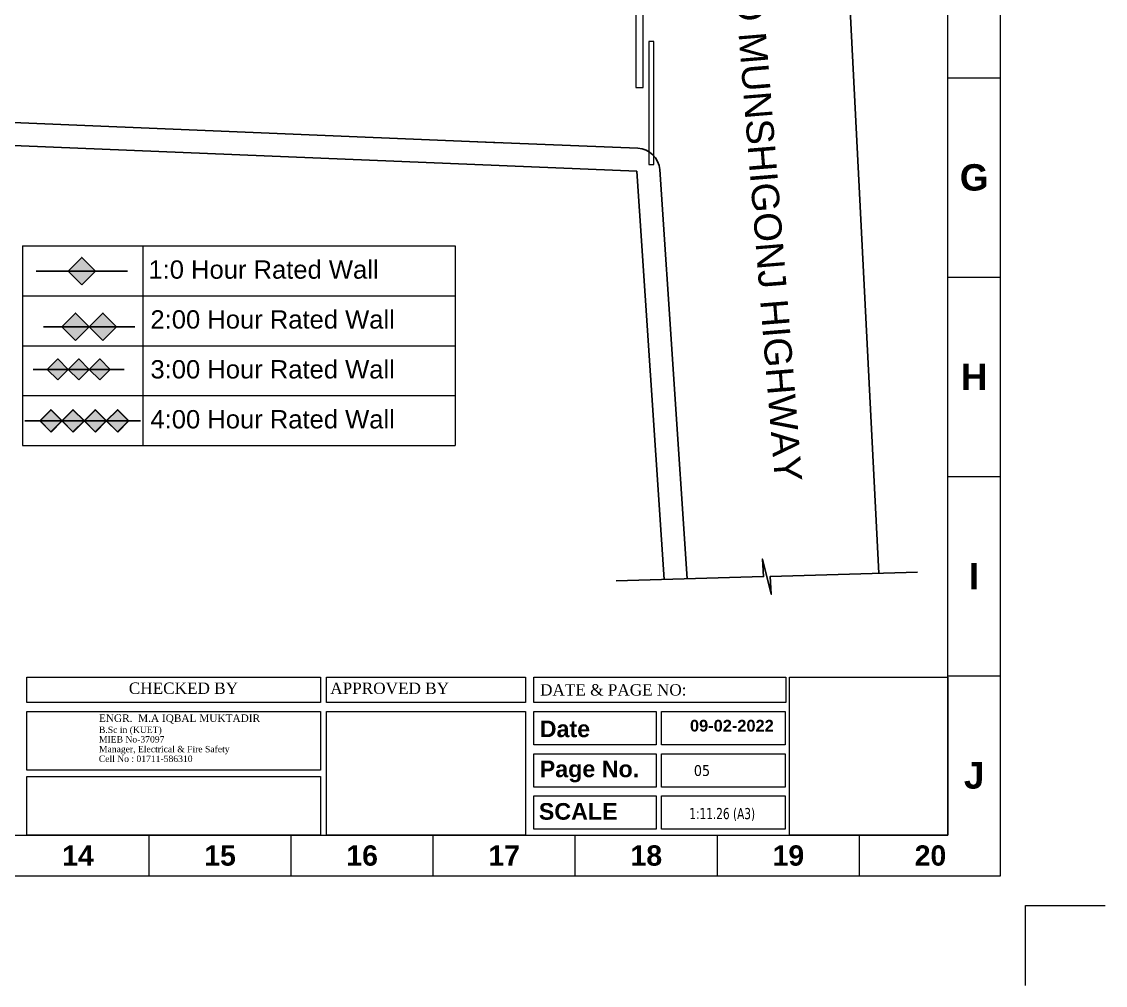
# Model space of a CAD drawing. Header units: inches. Extents: x -250485 to 735580, y -140410 to 288049.
# Drawn here: x 25000 to 26700, y 20352 to 21865 of the extents above; entities that cross this region are included whole.
import ezdxf

# ---------------------------------------------------------------- set-up
doc = ezdxf.new("R2010")
doc.units = ezdxf.units.IN
doc.header["$MEASUREMENT"] = 0
doc.layers.get('Defpoints').update_dxf_attribs({"lineweight": 0})
for name, color, linetype in [('-TB', 7, 'Continuous'), ('A site line', 7, 'Continuous'), ('fire rated wall', 7, 'Continuous'), ('legend', 7, 'Continuous')]:
    doc.layers.add(name, color=color, linetype=linetype)
for name, color, linetype, lineweight in [('BRICK', 32, 'Continuous', 20), ('FF-VALVES', 170, 'Continuous', 18), ('Inline', 7, 'Continuous', 0), ('Layer1', 134, 'Continuous', 0), ('Outline', 7, 'Continuous', 0), ('Scale', 7, 'Continuous', 0), ('Scale_Text', 7, 'Continuous', 0), ('Text', 7, 'Continuous', 0), ('TEXT_TITLEBOX', 7, 'Continuous', 13), ('Titelblk', 7, 'Continuous', 25), ('TITLE', 7, 'Continuous', 20)]:
    doc.layers.add(name, color=color, linetype=linetype, lineweight=lineweight)
doc.styles.add('arial narrow', font='tahoma.ttf')
doc.styles.add('legend', font='arial.ttf')
doc.styles.add('SHT-TEXT-1', font='times.ttf', dxfattribs={"height": 12})
doc.styles.get("Standard").update_dxf_attribs({"font": 'arialbd.ttf', "height": 24})
doc.styles.add('style1', font='arial.ttf')

# ---------------------------------------------------------------- blocks, each defined once
blk = doc.blocks.new('gfdf')
at = {"layer": 'fire rated wall'}
h = blk.add_hatch(color=1, dxfattribs=at)
h.dxf.hatch_style = 1
h.paths.add_polyline_path([(9432340, -5613482.8), (9432327.3, -5613470), (9432314.5, -5613482.8)])
h.paths.add_polyline_path([(9432314.5, -5613482.8), (9432327.3, -5613495.5), (9432340, -5613482.8)])
at = {"layer": 'fire rated wall', "color": 1, "elevation": 0}
blk.add_lwpolyline([(9432327.3, -5613495.5), (9432340, -5613482.8), (9432327.3, -5613470), (9432314.5, -5613482.8)], close=True, dxfattribs=at)
blk.add_lwpolyline([(9432284.8, -5613482.8), (9432369.8, -5613482.8)], dxfattribs=at)
blk = doc.blocks.new('bfg')
at = {"layer": 'fire rated wall'}
h = blk.add_hatch(color=1, dxfattribs=at)
h.dxf.hatch_style = 1
h.paths.add_polyline_path([(9432308.7, -5613534.5), (9432321.4, -5613547.3), (9432334.2, -5613534.5)])
h.paths.add_polyline_path([(9432334.2, -5613534.5), (9432321.4, -5613521.8), (9432308.7, -5613534.5)])
h.paths.add_polyline_path([(9432334.2, -5613534.5), (9432359.7, -5613534.5), (9432346.9, -5613521.8)])
h.paths.add_polyline_path([(9432334.2, -5613534.5), (9432346.9, -5613547.3), (9432359.7, -5613534.5)])
at = {"layer": 'fire rated wall', "color": 1, "elevation": 0}
for points in [[(9432321.4, -5613547.3), (9432334.2, -5613534.5), (9432321.4, -5613521.8), (9432308.7, -5613534.5)], [(9432346.9, -5613547.3), (9432359.7, -5613534.5), (9432346.9, -5613521.8), (9432334.2, -5613534.5)]]:
    blk.add_lwpolyline(points, close=True, dxfattribs=at)
blk.add_lwpolyline([(9432291.7, -5613534.5), (9432376.7, -5613534.5)], dxfattribs=at)
blk = doc.blocks.new('gdg')
at = {"layer": 'fire rated wall'}
h = blk.add_hatch(color=1, dxfattribs=at)
h.dxf.hatch_style = 1
h.paths.add_polyline_path([(9432288.4, -5613575.8), (9432298.7, -5613586.1), (9432309, -5613575.8)])
h.paths.add_polyline_path([(9432309, -5613575.8), (9432298.7, -5613565.5), (9432288.4, -5613575.8)])
h.paths.add_polyline_path([(9432309, -5613575.8), (9432329.7, -5613575.8), (9432319.3, -5613565.5)])
h.paths.add_polyline_path([(9432309, -5613575.8), (9432319.3, -5613586.1), (9432329.7, -5613575.8)])
h = blk.add_hatch(color=1, dxfattribs=at)
h.dxf.hatch_style = 1
h.paths.add_polyline_path([(9432329.7, -5613575.8), (9432340, -5613586.1), (9432350.3, -5613575.8)])
h.paths.add_polyline_path([(9432350.3, -5613575.8), (9432340, -5613565.5), (9432329.7, -5613575.8)])
h.paths.add_polyline_path([(9432350.3, -5613575.8), (9432371, -5613575.8), (9432360.7, -5613565.5)])
h.paths.add_polyline_path([(9432350.3, -5613575.8), (9432360.7, -5613586.1), (9432371, -5613575.8)])
at = {"layer": 'fire rated wall', "color": 1, "elevation": 0}
for points in [[(9432298.7, -5613586.1), (9432309, -5613575.8), (9432298.7, -5613565.5), (9432288.4, -5613575.8)], [(9432319.3, -5613586.1), (9432329.7, -5613575.8), (9432319.3, -5613565.5), (9432309, -5613575.8)], [(9432340, -5613586.1), (9432350.3, -5613575.8), (9432340, -5613565.5), (9432329.7, -5613575.8)], [(9432360.7, -5613586.1), (9432371, -5613575.8), (9432360.7, -5613565.5), (9432350.3, -5613575.8)]]:
    blk.add_lwpolyline(points, close=True, dxfattribs=at)
blk.add_lwpolyline([(9432274.6, -5613575.8), (9432382, -5613575.8)], dxfattribs=at)
blk = doc.blocks.new('3HR RATE')
at = {"layer": 'fire rated wall', "xscale": 1.292997314696549, "yscale": 1.292997314696549, "zscale": 1.292997314696549}
for p in [(-12191616.2, 7245476.7), (-12191583.2, 7245476.7)]:
    blk.add_blockref('bfg', p, dxfattribs=at)
blk = doc.blocks.new('PAGE')
at = {"layer": 'Inline', "color": 252, "lineweight": 15}
blk.add_lwpolyline([(178051640.63, 22656441.11), (178051640.63, 22657235.79), (178050505.36, 22657235.79), (178050505.36, 22656441.11)], close=True, dxfattribs=at)
at = {"layer": 'Outline', "color": 252, "lineweight": 15}
for p, q in [((178051662.57, 22656424.24), (178051662.57, 22657252.66)), ((178050483.42, 22656424.24), (178051662.57, 22656424.24))]:
    blk.add_line(p, q, dxfattribs=at)
at = {"layer": 'Scale', "color": 252, "lineweight": 9}
for p, q in [((178051640.63, 22656755.67), (178051662.57, 22656755.67)), ((178051640.63, 22656672.88), (178051662.57, 22656672.88)), ((178051640.63, 22656590.1), (178051662.57, 22656590.1)), ((178051640.63, 22656507.32), (178051662.57, 22656507.32)), ((178051640.63, 22656507.32), (178051662.57, 22656507.32)), ((178051640.63, 22656507.32), (178051662.57, 22656507.32)), ((178051308.99, 22656424.24), (178051308.99, 22656441.11)), ((178051367.98, 22656424.24), (178051367.98, 22656441.11)), ((178051426.98, 22656424.24), (178051426.98, 22656441.11)), ((178051485.98, 22656424.24), (178051485.98, 22656441.11)), ((178051544.98, 22656424.24), (178051544.98, 22656441.11)), ((178051603.97, 22656424.24), (178051603.97, 22656441.11))]:
    blk.add_line(p, q, dxfattribs=at)
at = {"layer": 'Scale_Text', "color": 252, "lineweight": 13, "attachment_point": 5}
for s, insert, char_height, width in [('G', (178051651.6, 22656714.27), 10.97, 8.3603), ('H', (178051651.6, 22656631.49), 10.97, 8.3603), ('I', (178051651.6, 22656548.71), 10.97, 8.3603), ('J', (178051651.6, 22656465.93), 10.97, 8.3603), ('14', (178051279.49, 22656432.67), 8.435, 2.5102), ('15', (178051338.49, 22656432.67), 8.435, 2.5102), ('16', (178051397.48, 22656432.67), 8.435, 2.5102), ('17', (178051456.48, 22656432.67), 8.435, 2.5102), ('18', (178051515.48, 22656432.67), 8.435, 2.5102), ('19', (178051574.48, 22656432.67), 8.435, 2.5102), ('20', (178051633.47, 22656432.67), 8.435, 2.5102)]:
    blk.add_mtext(s, dxfattribs=dict(at, insert=insert, char_height=char_height, width=width))
blk = doc.blocks.new('Title')
at = {"layer": 'Defpoints', "color": 1, "ltscale": 10}
blk.add_lwpolyline([(-98623, -88042.4), (-98623, -87942.4), (-98523, -87942.4)], dxfattribs=at)
at = {"layer": 'Titelblk', "color": 3, "linetype": 'Continuous', "lineweight": 0, "xscale": 3.014611567961765, "yscale": 3.014611567959946, "zscale": 3.014611567966516}
blk.add_blockref('PAGE', (-536855255.8, -68388224), dxfattribs=at)

msp = doc.modelspace()

# ---------------------------------------------------------------- linework, layer by layer
at = {"layer": 'A site line', "color": 7, "ltscale": 30}
for p, q in [((26275.1, 22370.7, -7.8), (26345.2, 20999.4, -7.8)), ((24714.7, 21717.6, -11.6), (25752.9, 21675, -11.6)), ((24713.2, 21681.6, -11.6), (25965.1, 21630.3, -9.7)), ((25715.4, 21676.5, -11.6), (25966.5, 21666.3, -11.6)), ((25965.1, 21630.3, -9.7), (26008, 20989.5, -9.7)), ((26001, 21632.7, -9.7), (26044.1, 20990.6, -9.7))]:
    msp.add_line(p, q, dxfattribs=at)
at = {"layer": 'A site line', "color": 7, "ltscale": 30, "extrusion": (0.029825, -0.004737, 0.999544), "elevation": 678.5}
msp.add_lwpolyline([(24795, -22309.4), (24838, -22536.9), (24865, -22530.6), (24812.6, -22553.2), (24839.8, -22546.9), (24882.8, -22774.4)], dxfattribs=at)
at = {"layer": 'A site line', "color": 7, "ltscale": 30}
msp.add_arc((25965.1, 21630.3, -9.7), 36, 3.8379, 87.653, dxfattribs=at)
at = {"layer": 'BRICK', "color": 7, "ltscale": 30, "elevation": -11.6}
for points in [[(25974.8, 21916.3), (25963.7, 21916.3), (25963.7, 21761.6), (25974.8, 21761.6)], [(25983.7, 21640.8), (25991.9, 21640.8), (25991.9, 21834), (25983.7, 21834)]]:
    msp.add_lwpolyline(points, close=True, dxfattribs=at)
at = {"layer": 'legend', "lineweight": 9}
for p, q in [((25001, 21512.9), (25001, 21199.6)), ((25001, 21512.9), (25680.2, 21512.9)), ((25189.8, 21512.9), (25189.8, 21199.6)), ((25680.2, 21512.9), (25680.2, 21199.6)), ((25001, 21434.6), (25680.2, 21434.6)), ((25001, 21356.3), (25680.2, 21356.3)), ((25001, 21277.9), (25680.2, 21277.9)), ((25001, 21199.6), (25680.2, 21199.6))]:
    msp.add_line(p, q, dxfattribs=at)
at = {"layer": 'TEXT_TITLEBOX'}
for p, q in [((25007.8, 20796.2), (25007.8, 20836.1)), ((25007.8, 20836.1), (25468.5, 20836.1)), ((25468.5, 20836.1), (25468.5, 20796.2)), ((25478, 20796.2), (25478, 20836.1)), ((25478, 20836.1), (25790.1, 20836.1)), ((25790.1, 20836.1), (25790.1, 20796.2)), ((25803.5, 20796.2), (25803.5, 20836.1)), ((25803.5, 20836.1), (26198.8, 20836.1)), ((26198.8, 20836.1), (26198.8, 20796.2)), ((26204.7, 20587.8), (26204.7, 20836.1)), ((26204.7, 20836.1), (26453, 20836.1)), ((26453, 20836.1), (26453, 20587.8)), ((25468.5, 20796.2), (25007.8, 20796.2)), ((25790.1, 20796.2), (25478, 20796.2)), ((26198.8, 20796.2), (25803.5, 20796.2)), ((25007.9, 20689.9), (25007.9, 20782.1)), ((25007.9, 20782.1), (25468.6, 20782.1)), ((25468.6, 20782.1), (25468.6, 20689.9)), ((25478, 20587.8), (25478, 20782.1)), ((25478, 20782.1), (25790.1, 20782.1)), ((25790.1, 20782.1), (25790.1, 20587.8)), ((25803.5, 20729.9), (25803.5, 20782.1)), ((25803.5, 20782.1), (25995.7, 20782.1)), ((25995.7, 20782.1), (25995.7, 20729.9)), ((26003.9, 20729.9), (26003.9, 20782.1)), ((26003.9, 20782.1), (26197.8, 20782.1)), ((26197.8, 20782.1), (26197.8, 20729.9)), ((25995.7, 20729.9), (25803.5, 20729.9)), ((26197.8, 20729.9), (26003.9, 20729.9)), ((25803.5, 20663.5), (25803.5, 20715.8)), ((25803.5, 20715.8), (25995.7, 20715.8)), ((25995.7, 20715.8), (25995.7, 20663.5)), ((26003.9, 20663.5), (26003.9, 20715.8)), ((26003.9, 20715.8), (26197.8, 20715.8)), ((26197.8, 20715.8), (26197.8, 20663.5)), ((25468.6, 20689.9), (25007.9, 20689.9)), ((25007.9, 20587.8), (25007.9, 20680)), ((25007.9, 20680), (25468.6, 20680)), ((25468.6, 20680), (25468.6, 20587.8)), ((25995.7, 20663.5), (25803.5, 20663.5)), ((25803.5, 20597.2), (25803.5, 20649.5)), ((25803.5, 20649.5), (25995.7, 20649.5)), ((25995.7, 20649.5), (25995.7, 20597.2)), ((26197.8, 20663.5), (26003.9, 20663.5)), ((26003.9, 20597.2), (26003.9, 20649.5)), ((26003.9, 20649.5), (26197.8, 20649.5)), ((26197.8, 20649.5), (26197.8, 20597.2)), ((25468.6, 20587.8), (25007.9, 20587.8)), ((25790.1, 20587.8), (25478, 20587.8)), ((25995.7, 20597.2), (25803.5, 20597.2)), ((26197.8, 20597.2), (26003.9, 20597.2)), ((26453, 20587.8), (26204.7, 20587.8))]:
    msp.add_line(p, q, dxfattribs=at)

# ---------------------------------------------------------------- block references
at = {"layer": 'fire rated wall', "xscale": 1.686168369313236, "yscale": 1.686168369313236, "zscale": 1.686168369313236}
for name, p in [('gfdf', (-15879398, 9486750.4)), ('bfg', (-15879398, 9486750.4)), ('gdg', (-15879398.5, 9486672.3)), ('gdg', (-15879398, 9486672.1))]:
    msp.add_blockref(name, p, dxfattribs=at)
at = {"layer": 'Layer1'}
msp.add_blockref('3HR RATE', (20706.1, 34127.4), dxfattribs=at)
at = {"layer": 'TITLE', "xscale": 1.253909077960998, "yscale": 1.253909077960998, "zscale": 1.253909067584736}
msp.add_blockref('Title', (150239.3, 130749.3), dxfattribs=at)

# ---------------------------------------------------------------- texts
at = {"layer": '-TB', "lineweight": 0, "insert": (26054.6, 20697.9), "char_height": 17, "width": 60.27, "attachment_point": 1, "style": 'arial narrow'}
msp.add_mtext('05', dxfattribs=at)
at = {"layer": 'FF-VALVES', "color": 7, "style": 'arial narrow', "width": 0.8}
msp.add_text('1:11.26 (A3)', height=17.505, dxfattribs=at).set_placement((26047.4, 20613.1))
at = {"layer": 'legend', "style": 'legend'}
for s, p in [('1:0 Hour Rated Wall', (25198.5, 21461.5)), ('2:00 Hour Rated Wall', (25201.7, 21383.2)), ('3:00 Hour Rated Wall', (25201.7, 21304.9)), ('4:00 Hour Rated Wall', (25201.7, 21226.5))]:
    msp.add_text(s, height=28.724, dxfattribs=at).set_placement(p)
at = {"layer": 'Text', "color": 7, "extrusion": (0.029825, -0.004737, 0.999544), "style": 'style1'}
msp.add_text(' DHAKA TO MUNSHIGONJ HIGHWAY', height=43.04, rotation=193.6785, dxfattribs=at).set_placement((26005.5, -22283.9, 661.7))
at = {"layer": 'TEXT_TITLEBOX', "lineweight": 25, "style": 'SHT-TEXT-1'}
for s, height, p in [('CHECKED BY', 17.85, (25167.7, 20809.7)), ('APPROVED BY', 17.847, (25483.9, 20809.6)), ('DATE & PAGE NO:', 17.847, (25813.2, 20807.1)), ('ENGR.  M.A IQBAL MUKTADIR', 11.73, (25120.8, 20765.8)), ('B.Sc in (KUET)', 9.995, (25120.9, 20748.4)), ('MIEB No-37097', 9.995, (25120.9, 20733.4)), ('Manager, Electrical & Fire Safety', 9.995, (25120.9, 20718.1)), ('Cell No : 01711-586310', 9.995, (25120.6, 20702.9))]:
    msp.add_text(s, height=height, dxfattribs=at).set_placement(p)
at = {"layer": 'TEXT_TITLEBOX', "lineweight": 25}
for s, height, p in [('Date', 26.12, (25812.7, 20741.8)), ('09-02-2022', 18.41, (26048.5, 20750.6)), ('Page No.', 26.12, (25812.7, 20678.9))]:
    msp.add_text(s, height=height, dxfattribs=at).set_placement(p)
at = {"layer": 'TEXT_TITLEBOX', "color": 1, "lineweight": 25}
msp.add_text('SCALE', height=26.12, dxfattribs=at).set_placement((25811.3, 20612.2))

doc.saveas('drawing.dxf')
